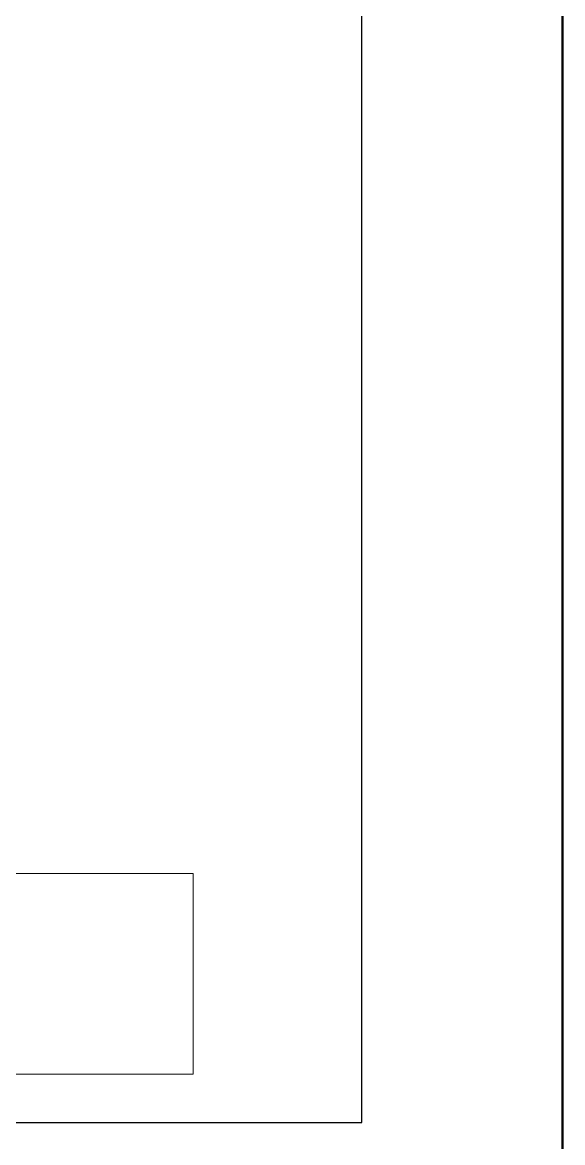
# Model space of a CAD drawing. Header units: millimetres. Extents: x 0 to 1680, y 0 to 1188.
# Drawn here: x 904.7 to 972, y 200.5 to 339.9 of the extents above; entities that cross this region are included whole.
import ezdxf
from ezdxf.enums import TextEntityAlignment as Align

# ---------------------------------------------------------------- set-up
doc = ezdxf.new("R2010")
doc.units = ezdxf.units.MM
for name, color, linetype, lineweight in [('EPLAN100', 7, 'Continuous', 13), ('EPLAN310', 5, 'Continuous', 5), ('EPLAN400', 5, 'Continuous', 9), ('EPLAN440', 73, 'Continuous', 9), ('EPLAN500', 7, 'Continuous', 9), ('EPLAN501', 7, 'Continuous', 9), ('EPLAN502', 7, 'Continuous', 9), ('EPLAN503', 7, 'Continuous', 9), ('EPLAN504', 7, 'Continuous', 9)]:
    doc.layers.add(name, color=color, linetype=linetype, lineweight=lineweight)
doc.styles.add('Tahoma', font='')
doc.styles.get('Tahoma').set_extended_font_data('Tahoma')

# ---------------------------------------------------------------- blocks, each defined once
blk = doc.blocks.new('EPLSYM_LibrarySPECIAL_Symbol11_Variant0_Placement8')
at = {"layer": 'EPLAN310', "lineweight": 25, "ltscale": 16}
blk.add_lwpolyline([(0, -240), (150, -240), (150, 0), (0, 0)], close=True, dxfattribs=at)
at = {"layer": 'EPLAN400', "color": 5, "style": 'Tahoma'}
blk.add_attdef('17_20010', text='', height=2.2575, dxfattribs=at).set_placement((-1.5, -0.9515), align=Align.TOP_RIGHT)
at = {"layer": 'EPLAN440', "color": 73, "style": 'Tahoma'}
blk.add_attdef('17_20300', text='', height=1.6254, dxfattribs=at).set_placement((-1.5, -4.57508), align=Align.TOP_RIGHT)
at = {"layer": 'EPLAN500', "color": 7, "style": 'Tahoma'}
blk.add_attdef('17_20027', text='', height=1.6254, dxfattribs=at).set_placement((-1.5, -7.27508), align=Align.TOP_RIGHT)
at = {"layer": 'EPLAN501', "color": 7, "style": 'Tahoma'}
blk.add_attdef('17_20011', text='', height=1.6254, dxfattribs=at).set_placement((-1.5, -12.67508), align=Align.TOP_RIGHT)
at = {"layer": 'EPLAN502', "color": 7, "style": 'Tahoma'}
blk.add_attdef('17_20025', text='', height=1.6254, dxfattribs=at).set_placement((-1.5, -15.37508), align=Align.TOP_RIGHT)
at = {"layer": 'EPLAN503', "color": 7, "style": 'Tahoma'}
blk.add_attdef('17_20024', text='', height=1.6254, dxfattribs=at).set_placement((-1.5, -18.07508), align=Align.TOP_RIGHT)
at = {"layer": 'EPLAN504', "color": 7, "style": 'Tahoma'}
blk.add_attdef('17_20901[1]', text='', height=1.6254, dxfattribs=at).set_placement((-1.5, -9.97508), align=Align.TOP_RIGHT)

msp = doc.modelspace()

# ---------------------------------------------------------------- linework, layer by layer
at = {"layer": 'EPLAN100', "lineweight": 0, "ltscale": 4}
msp.add_line((926, 209), (816, 209), dxfattribs=at)
at = {"layer": 'EPLAN100', "lineweight": 50, "ltscale": 16}
msp.add_lwpolyline([(772, 173), (972, 173), (972, 473), (772, 473)], close=True, dxfattribs=at)
at = {"layer": 'EPLAN100', "lineweight": 0, "ltscale": 4}
msp.add_lwpolyline([(816, 209), (816, 234), (926, 234), (926, 209)], dxfattribs=at)

# ---------------------------------------------------------------- block references
msp.add_blockref('EPLSYM_LibrarySPECIAL_Symbol11_Variant0_Placement8', (797, 443))

doc.saveas('drawing.dxf')
